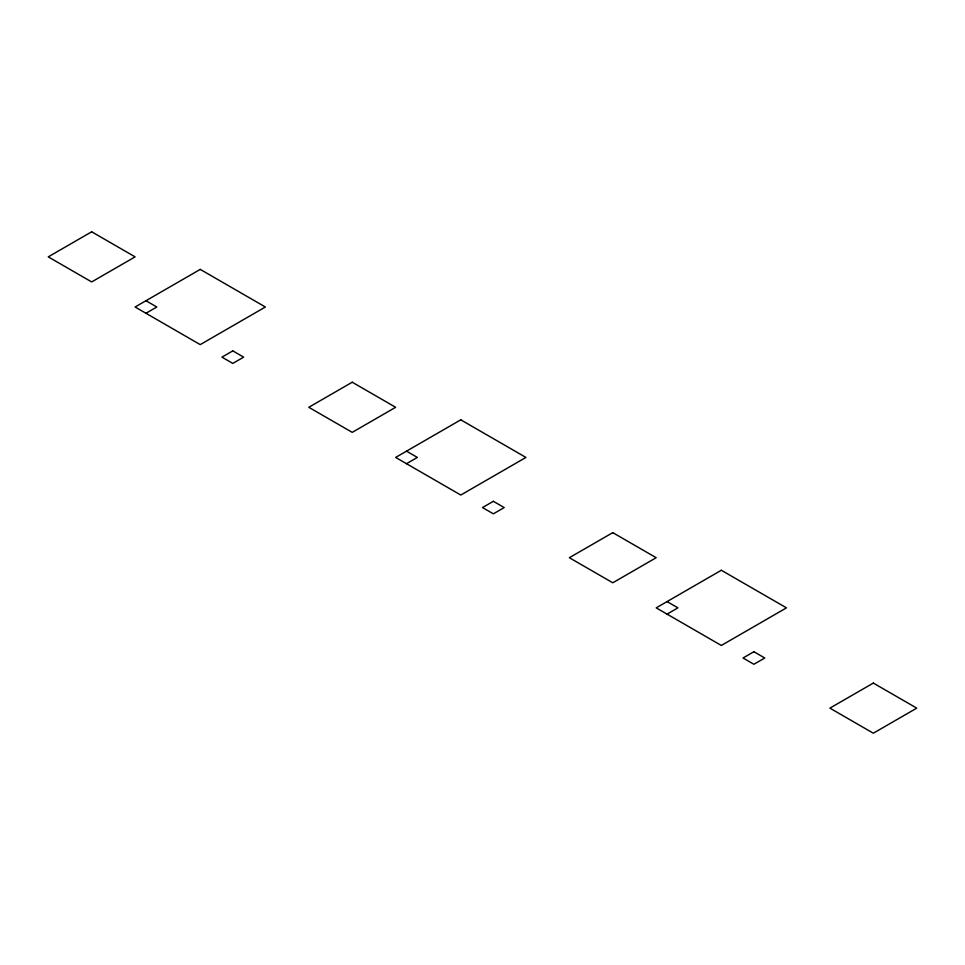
<?xml version="1.0" encoding="UTF-8"?>
<svg xmlns="http://www.w3.org/2000/svg" width="965" height="965" viewBox="0 0 965 965"><rect width="100%" height="100%" fill="white"/><g stroke="black" fill="none" stroke-linecap="round" stroke-linejoin="round"><path stroke-width="1.45" d="M145.956 313.275L156.812 307.003L145.956 300.73M406.506 463.695L417.363 457.434L406.506 451.162M667.056 614.126L677.913 607.854L667.056 601.593M91.675 231.793L48.25 256.859L91.675 281.925L135.1 256.859L91.675 231.793M200.238 269.392L135.1 307.003L200.238 344.614L265.375 307.003L200.238 269.392M232.806 350.874L221.95 357.147L232.806 363.407L243.663 357.147L232.806 350.874M352.225 382.212L308.8 407.29L352.225 432.356L395.65 407.29L352.225 382.212M460.788 419.823L395.65 457.434L460.788 495.033L525.925 457.434L460.788 419.823M493.356 501.305L482.5 507.566L493.356 513.838L504.213 507.566L493.356 501.305M612.775 532.644L569.35 557.71L612.775 582.788L656.2 557.71L612.775 532.644M721.337 570.255L656.2 607.854L721.337 645.464L786.475 607.854L721.337 570.255M753.906 651.725L743.05 657.997L753.906 664.27L764.763 657.997L753.906 651.725M873.325 683.075L829.9 708.141L873.325 733.207L916.75 708.141L873.325 683.075"/></g></svg>
